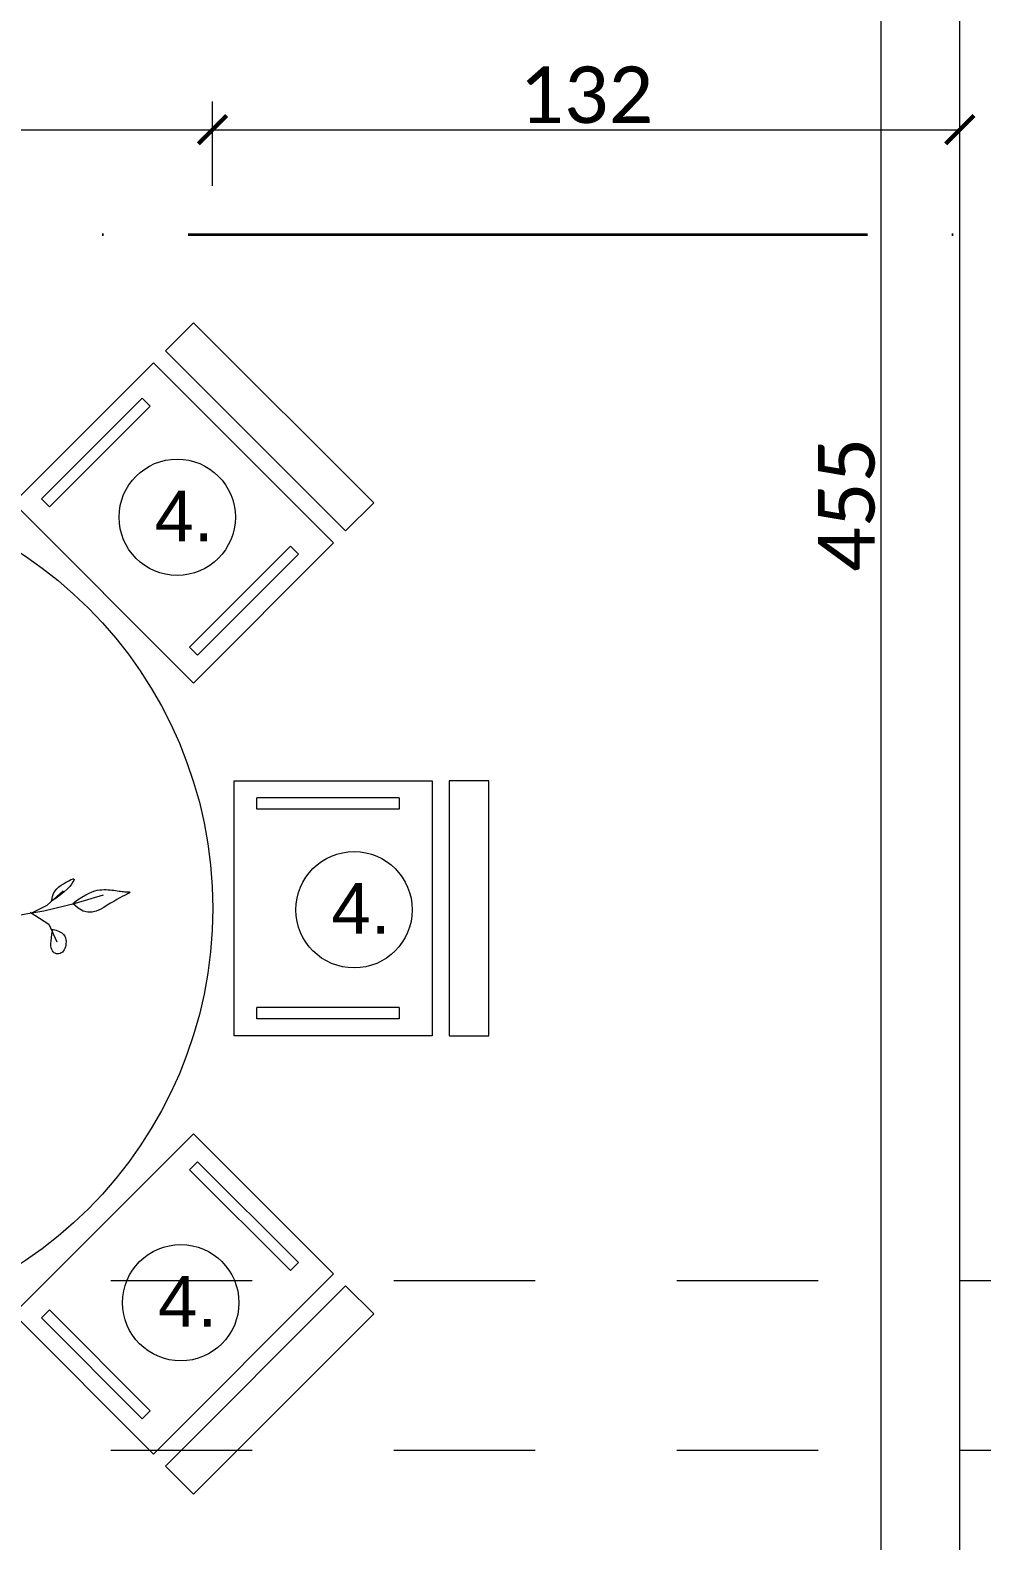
# Model space of a CAD drawing. Header units: centimetres. Extents: x -26724 to 60145, y -23645 to 6771.
# Drawn here: x -18874.3 to -18706.2, y 5575 to 5841.8 of the extents above; entities that cross this region are included whole.
import ezdxf

# ---------------------------------------------------------------- set-up
doc = ezdxf.new("R2010")
doc.units = ezdxf.units.CM
for name, pattern in [('ACAD_ISO04W100', [30, 24, -3, 0, -3]), ('AUSGEZOGEN', [0]), ('DALEKOVOD_VN', [5, 2.5, -2.5]), ('PUNKT2_S9', [0.35, 0.15, -0.1, 0, -0.1])]:
    doc.linetypes.add(name, pattern=pattern)
for name, color, linetype, lineweight in [('4.KOTE', 88, 'Continuous', 15), ('Moebel', 252, 'PUNKT2_S9', 13), ('namestaj', 8, 'Continuous', 9), ('namjestaj', 150, 'Continuous', 5), ('otvori', 5, 'Continuous', 20)]:
    doc.layers.add(name, color=color, linetype=linetype, lineweight=lineweight)
doc.layers.add('IZGLED 2', color=253, linetype='Continuous', lineweight=9, true_color=0x828282)
doc.layers.add('pozicije', color=7, linetype='Continuous')
doc.styles.add('0.15', font='arial.ttf', dxfattribs={"height": 0.15})
doc.styles.get("Standard").update_dxf_attribs({"font": 'calibri.ttf'})
doc.dimstyles.new('ja 1 50', dxfattribs={"dimtxt": 10, "dimasz": 5, "dimexe": 5, "dimexo": 5, "dimgap": 1, "dimtad": 1, "dimdec": 0, "dimtxsty": 'Standard', "dimblk": 'ARCHTICK', "dimcen": 2.5, "dimclrd": 256, "dimclrt": 7, "dimadec": 0, "dimazin": 0, "dimtfac": 1, "dimtdec": 0, "dimtix": 1, "dimtmove": 1, "dimatfit": 3, "dimldrblk": 'ARCHTICK', "dimfxl": 10, "dimfxlon": 1, "dimlwd": 0, "dimlwe": 9, "dimarcsym": 0})

# ---------------------------------------------------------------- blocks, each defined once
blk = doc.blocks.new('ggggt')
at = {"layer": 'Moebel', "color": 91, "linetype": 'AUSGEZOGEN', "lineweight": 18, "transparency": 33554687}
for p, q in [((1617.55, 1995.05, 13.5), (1617.83, 1995.2, 13.5)), ((1617.83, 1995.2, 13.5), (1618.06, 1995.3, 13.5)), ((1618.06, 1995.3, 13.5), (1618.23, 1995.35, 13.5)), ((1618.23, 1995.35, 13.5), (1618.34, 1995.33, 13.5)), ((1618.37, 1995.24, 13.5), (1618.32, 1995.06, 13.5)), ((1618.34, 1995.33, 13.5), (1618.37, 1995.24, 13.5)), ((1613.62, 1990.71, 13.5), (1616.45, 1993.25, 13.5)), ((1614.57, 1992.2, 13.5), (1614.76, 1992.74, 13.5)), ((1614.76, 1992.74, 13.5), (1615.03, 1993.2, 13.5)), ((1615.03, 1993.2, 13.5), (1615.35, 1993.59, 13.5)), ((1615.99, 1992.5, 13.5), (1615.22, 1991.95, 13.5)), ((1615.35, 1993.59, 13.5), (1615.71, 1993.92, 13.5)), ((1615.71, 1993.92, 13.5), (1616.1, 1994.2, 13.5)), ((1616.65, 1993.03, 13.5), (1615.99, 1992.5, 13.5)), ((1616.1, 1994.2, 13.5), (1616.49, 1994.45, 13.5)), ((1616.49, 1994.45, 13.5), (1616.87, 1994.67, 13.5)), ((1617.19, 1993.54, 13.5), (1616.65, 1993.03, 13.5)), ((1616.87, 1994.67, 13.5), (1617.23, 1994.87, 13.5)), ((1617.62, 1994.01, 13.5), (1617.19, 1993.54, 13.5)), ((1617.23, 1994.87, 13.5), (1617.55, 1995.05, 13.5)), ((1617.95, 1994.43, 13.5), (1617.62, 1994.01, 13.5)), ((1618.18, 1994.79, 13.5), (1617.95, 1994.43, 13.5)), ((1618.32, 1995.06, 13.5), (1618.18, 1994.79, 13.5)), ((1618.66, 1991.04, 13.5), (1623.58, 1992.53, 13.5)), ((1619.75, 1992.12, 13.5), (1620.43, 1992.52, 13.5)), ((1620.43, 1992.52, 13.5), (1621.02, 1992.83, 13.5)), ((1621.02, 1992.83, 13.5), (1621.56, 1993.05, 13.5)), ((1621.56, 1993.05, 13.5), (1622.05, 1993.21, 13.5)), ((1622.05, 1993.21, 13.5), (1622.49, 1993.32, 13.5)), ((1622.49, 1993.32, 13.5), (1622.91, 1993.39, 13.5)), ((1622.91, 1993.39, 13.5), (1623.31, 1993.43, 13.5)), ((1623.31, 1993.43, 13.5), (1623.69, 1993.45, 13.5)), ((1623.69, 1993.45, 13.5), (1624.06, 1993.45, 13.5)), ((1624.06, 1993.45, 13.5), (1624.41, 1993.43, 13.5)), ((1624.41, 1993.43, 13.5), (1624.75, 1993.4, 13.5)), ((1624.75, 1993.4, 13.5), (1625.08, 1993.36, 13.5)), ((1625.08, 1993.36, 13.5), (1625.4, 1993.32, 13.5)), ((1625.4, 1993.32, 13.5), (1625.72, 1993.27, 13.5)), ((1625.72, 1993.27, 13.5), (1626.02, 1993.23, 13.5)), ((1626.02, 1993.23, 13.5), (1626.32, 1993.19, 13.5)), ((1626.32, 1993.19, 13.5), (1626.6, 1993.15, 13.5)), ((1626.6, 1993.15, 13.5), (1626.88, 1993.12, 13.5)), ((1626.88, 1993.12, 13.5), (1627.13, 1993.09, 13.5)), ((1627.13, 1993.09, 13.5), (1627.37, 1993.06, 13.5)), ((1627.64, 1992.59, 13.5), (1627.3, 1992.41, 13.5)), ((1627.37, 1993.06, 13.5), (1627.59, 1993.05, 13.5)), ((1627.59, 1993.05, 13.5), (1627.79, 1993.03, 13.5)), ((1627.91, 1992.73, 13.5), (1627.64, 1992.59, 13.5)), ((1627.79, 1993.03, 13.5), (1627.96, 1993.03, 13.5)), ((1628.1, 1992.83, 13.5), (1627.91, 1992.73, 13.5)), ((1627.96, 1993.03, 13.5), (1628.1, 1993.02, 13.5)), ((1628.1, 1993.02, 13.5), (1628.21, 1993.01, 13.5)), ((1628.22, 1992.91, 13.5), (1628.1, 1992.83, 13.5)), ((1628.21, 1993.01, 13.5), (1628.27, 1992.99, 13.5)), ((1628.27, 1992.96, 13.5), (1628.22, 1992.91, 13.5)), ((1628.27, 1992.99, 13.5), (1628.27, 1992.96, 13.5)), ((1610.79, 1989.3, 13.5), (1613.62, 1990.71, 13.5)), ((1613.03, 1989.69, 13.5), (1618.66, 1991.04, 13.5)), ((1615.22, 1991.95, 13.5), (1614.33, 1991.42, 13.5)), ((1614.47, 1991.56, 13.5), (1614.57, 1992.2, 13.5)), ((1618.15, 1990.99, 13.5), (1619, 1991.61, 13.5)), ((1619.12, 1990.16, 13.5), (1618.15, 1990.99, 13.5)), ((1618.15, 1990.99, 13.5), (1618.15, 1990.99, 13.5)), ((1619, 1991.61, 13.5), (1619.75, 1992.12, 13.5)), ((1620.01, 1989.66, 13.5), (1619.12, 1990.16, 13.5)), ((1622.97, 1989.91, 13.5), (1622.3, 1989.61, 13.5)), ((1623.61, 1990.28, 13.5), (1622.97, 1989.91, 13.5)), ((1624.22, 1990.67, 13.5), (1623.61, 1990.28, 13.5)), ((1624.82, 1991.04, 13.5), (1624.22, 1990.67, 13.5)), ((1625.39, 1991.37, 13.5), (1624.82, 1991.04, 13.5)), ((1625.94, 1991.68, 13.5), (1625.39, 1991.37, 13.5)), ((1626.44, 1991.96, 13.5), (1625.94, 1991.68, 13.5)), ((1626.9, 1992.2, 13.5), (1626.44, 1991.96, 13.5)), ((1627.3, 1992.41, 13.5), (1626.9, 1992.2, 13.5)), ((1606.74, 1988.63, 13.5), (1613.03, 1989.69, 13.5)), ((1610.65, 1989.44, 13.5), (1613.91, 1987.32, 13.5)), ((1613.91, 1987.32, 13.5), (1615.32, 1984.2, 13.5)), ((1620.83, 1989.44, 13.5), (1620.01, 1989.66, 13.5)), ((1621.59, 1989.44, 13.5), (1620.83, 1989.44, 13.5)), ((1622.3, 1989.61, 13.5), (1621.59, 1989.44, 13.5)), ((1614.32, 1984.38, 13.5), (1614.38, 1984.93, 13.5)), ((1614.38, 1984.93, 13.5), (1614.48, 1985.58, 13.5)), ((1614.47, 1986.47, 13.5), (1615.19, 1986.28, 13.5)), ((1614.48, 1985.58, 13.5), (1614.62, 1986.32, 13.5)), ((1615.19, 1986.28, 13.5), (1615.76, 1986.06, 13.5)), ((1615.76, 1986.06, 13.5), (1616.19, 1985.81, 13.5)), ((1616.19, 1985.81, 13.5), (1616.51, 1985.53, 13.5)), ((1616.51, 1985.53, 13.5), (1616.73, 1985.22, 13.5)), ((1616.73, 1985.22, 13.5), (1616.87, 1984.91, 13.5)), ((1616.87, 1984.91, 13.5), (1616.94, 1984.58, 13.5)), ((1616.94, 1984.58, 13.5), (1616.96, 1984.26, 13.5)), ((1614.29, 1983.9, 13.5), (1614.32, 1984.38, 13.5)), ((1614.3, 1983.5, 13.5), (1614.29, 1983.9, 13.5)), ((1614.35, 1983.16, 13.5), (1614.3, 1983.5, 13.5)), ((1614.43, 1982.88, 13.5), (1614.35, 1983.16, 13.5)), ((1614.55, 1982.65, 13.5), (1614.43, 1982.88, 13.5)), ((1614.7, 1982.45, 13.5), (1614.55, 1982.65, 13.5)), ((1614.87, 1982.3, 13.5), (1614.7, 1982.45, 13.5)), ((1615.07, 1982.19, 13.5), (1614.87, 1982.3, 13.5)), ((1615.28, 1982.12, 13.5), (1615.07, 1982.19, 13.5)), ((1615.49, 1982.09, 13.5), (1615.28, 1982.12, 13.5)), ((1615.71, 1982.11, 13.5), (1615.49, 1982.09, 13.5)), ((1615.93, 1982.17, 13.5), (1615.71, 1982.11, 13.5)), ((1616.13, 1982.27, 13.5), (1615.93, 1982.17, 13.5)), ((1616.31, 1982.41, 13.5), (1616.13, 1982.27, 13.5)), ((1616.48, 1982.6, 13.5), (1616.31, 1982.41, 13.5)), ((1616.62, 1982.82, 13.5), (1616.48, 1982.6, 13.5)), ((1616.74, 1983.06, 13.5), (1616.62, 1982.82, 13.5)), ((1616.84, 1983.34, 13.5), (1616.74, 1983.06, 13.5)), ((1616.91, 1983.63, 13.5), (1616.84, 1983.34, 13.5)), ((1616.95, 1983.94, 13.5), (1616.91, 1983.63, 13.5)), ((1616.96, 1984.26, 13.5), (1616.95, 1983.94, 13.5))]:
    blk.add_line(p, q, dxfattribs=at)
blk = doc.blocks.new('_ArchTick')
at = {"color": 0, "linetype": 'ByBlock', "const_width": 0.15}
blk.add_lwpolyline([(-0.5, -0.5), (0.5, 0.5)], dxfattribs=at)
blk = doc.blocks.new('*D3039')
at = {"layer": '4.KOTE', "color": 0, "lineweight": 9, "transparency": 16777216}
for p, q in [((-18992.02, 5814.27), (-18992.02, 5829.2)), ((-18842.08, 5814.27), (-18842.08, 5829.2))]:
    blk.add_line(p, q, dxfattribs=at)
at = {"layer": '4.KOTE', "lineweight": 0, "transparency": 16777216}
blk.add_line((-18992.02, 5824.2), (-18842.08, 5824.2), dxfattribs=at)
at = {"layer": 'Defpoints', "color": 0, "lineweight": 50, "transparency": 16777216}
for p in [(-18842.08, 5824.2), (-18842.08, 5688.72, 13.5), (-18992.02, 5684.52, 13.5)]:
    blk.add_point(p, dxfattribs=at)
at = {"layer": '4.KOTE', "lineweight": 0, "transparency": 16777216, "xscale": 5, "yscale": 5, "zscale": 5, "rotation": 180}
blk.add_blockref('_ArchTick', (-18992.02, 5824.2), dxfattribs=at)
at = {"layer": '4.KOTE', "lineweight": 0, "transparency": 16777216, "xscale": 5, "yscale": 5, "zscale": 5}
blk.add_blockref('_ArchTick', (-18842.08, 5824.2), dxfattribs=at)
at = {"layer": '4.KOTE', "color": 7, "transparency": 16777216, "insert": (-18917.05, 5830.32), "char_height": 10, "attachment_point": 5}
blk.add_mtext('150', dxfattribs=at)
blk = doc.blocks.new('*D3040')
at = {"layer": '4.KOTE', "color": 0, "lineweight": 9, "transparency": 16777216}
for p, q in [((-18842.08, 5814.27), (-18842.08, 5829.2)), ((-18710.07, 5814.31), (-18710.07, 5829.2))]:
    blk.add_line(p, q, dxfattribs=at)
at = {"layer": '4.KOTE', "lineweight": 0, "transparency": 16777216}
blk.add_line((-18842.08, 5824.2), (-18710.07, 5824.2), dxfattribs=at)
at = {"layer": 'Defpoints', "color": 0, "lineweight": 50, "transparency": 16777216}
for p in [(-18710.07, 5824.2), (-18710.07, 5716, 13.5), (-18842.08, 5688.72, 13.5)]:
    blk.add_point(p, dxfattribs=at)
at = {"layer": '4.KOTE', "lineweight": 0, "transparency": 16777216, "xscale": 5, "yscale": 5, "zscale": 5, "rotation": 180}
blk.add_blockref('_ArchTick', (-18842.08, 5824.2), dxfattribs=at)
at = {"layer": '4.KOTE', "lineweight": 0, "transparency": 16777216, "xscale": 5, "yscale": 5, "zscale": 5}
blk.add_blockref('_ArchTick', (-18710.07, 5824.2), dxfattribs=at)
at = {"layer": '4.KOTE', "color": 7, "transparency": 16777216, "insert": (-18776.08, 5830.32), "char_height": 10, "attachment_point": 5}
blk.add_mtext('132', dxfattribs=at)
blk = doc.blocks.new('*D3058')
at = {"layer": '4.KOTE', "color": 0, "lineweight": 9, "transparency": 16777216}
for p, q in [((-18716.79, 5985.46), (-18729, 5985.46)), ((-18716.79, 5530.46), (-18729, 5530.46))]:
    blk.add_line(p, q, dxfattribs=at)
at = {"layer": '4.KOTE', "lineweight": 0, "transparency": 16777216}
blk.add_line((-18724, 5985.46), (-18724, 5530.46), dxfattribs=at)
at = {"layer": 'Defpoints', "color": 0, "lineweight": 50, "transparency": 16777216}
for p in [(-18710.07, 5985.46, 13.5), (-18724, 5530.46), (-18710.07, 5530.46, 13.5)]:
    blk.add_point(p, dxfattribs=at)
at = {"layer": '4.KOTE', "lineweight": 0, "transparency": 16777216, "xscale": 5, "yscale": 5, "zscale": 5}
for p, rotation in [((-18724, 5985.46), 90), ((-18724, 5530.46), 270)]:
    blk.add_blockref('_ArchTick', p, dxfattribs=dict(at, rotation=rotation))
at = {"layer": '4.KOTE', "color": 7, "transparency": 16777216, "insert": (-18730.07, 5757.96), "char_height": 10, "attachment_point": 5, "rotation": 90}
blk.add_mtext('455', dxfattribs=at)

msp = doc.modelspace()

# ---------------------------------------------------------------- linework, layer by layer
at = {"layer": 'IZGLED 2', "color": 32, "linetype": 'ACAD_ISO04W100', "lineweight": 35, "ltscale": 5}
msp.add_line((-20197.29, 5805.69), (-17813.68, 5805.69), dxfattribs=at)
at = {"layer": 'namestaj'}
for centre in [(-18848.33, 5755.77, -54), (-18817.08, 5686.46, -40.5), (-18847.7, 5617.08, -54)]:
    msp.add_circle(centre, 10.27, dxfattribs=at)
at = {"layer": 'namjestaj', "transparency": 33554687}
for p, q in [((-18845.44, 5790.12, 13.5), (-18850.39, 5785.17, 13.5)), ((-18813.62, 5758.3, 13.5), (-18845.44, 5790.12, 13.5)), ((-18877.26, 5758.3, 13.5), (-18852.52, 5783.05, 13.5)), ((-18852.52, 5783.05, 13.5), (-18820.7, 5751.23, 13.5)), ((-18818.57, 5753.35, 13.5), (-18850.39, 5785.17, 13.5)), ((-18854.5, 5776.82, 13.5), (-18872.31, 5759.01, 13.5)), ((-18853.09, 5775.41, 13.5), (-18870.9, 5757.6, 13.5)), ((-18854.5, 5776.82, 13.5), (-18853.09, 5775.41, 13.5)), ((-18870.9, 5757.6, 13.5), (-18872.31, 5759.01, 13.5)), ((-18845.44, 5726.48, 13.5), (-18877.26, 5758.3, 13.5)), ((-18818.57, 5753.35, 13.5), (-18813.62, 5758.3, 13.5)), ((-18828.34, 5750.66, 13.5), (-18846.15, 5732.85, 13.5)), ((-18820.7, 5751.23, 13.5), (-18845.44, 5726.48, 13.5)), ((-18828.34, 5750.66, 13.5), (-18826.93, 5749.24, 13.5)), ((-18826.93, 5749.24, 13.5), (-18844.74, 5731.43, 13.5)), ((-18844.74, 5731.43, 13.5), (-18846.15, 5732.85, 13.5)), ((-18838.28, 5664.2, 13.5), (-18838.28, 5709.2, 13.5)), ((-18838.28, 5709.2, 13.5), (-18803.28, 5709.2, 13.5)), ((-18803.28, 5709.2, 13.5), (-18803.28, 5664.2, 13.5)), ((-18800.28, 5709.2, 13.5), (-18800.28, 5664.2, 13.5)), ((-18793.28, 5709.2, 13.5), (-18800.28, 5709.2, 13.5)), ((-18793.28, 5664.2, 13.5), (-18793.28, 5709.2, 13.5)), ((-18834.28, 5704.2, 13.5), (-18834.28, 5706.2, 13.5)), ((-18809.1, 5706.2, 13.5), (-18834.28, 5706.2, 13.5)), ((-18809.1, 5706.2, 13.5), (-18809.1, 5704.2, 13.5)), ((-18809.1, 5704.2, 13.5), (-18834.28, 5704.2, 13.5)), ((-18834.28, 5667.2, 13.5), (-18834.28, 5669.2, 13.5)), ((-18809.1, 5669.2, 13.5), (-18834.28, 5669.2, 13.5)), ((-18809.1, 5669.2, 13.5), (-18809.1, 5667.2, 13.5)), ((-18809.1, 5667.2, 13.5), (-18834.28, 5667.2, 13.5)), ((-18803.28, 5664.2, 13.5), (-18838.28, 5664.2, 13.5)), ((-18800.28, 5664.2, 13.5), (-18793.28, 5664.2, 13.5)), ((-18877.26, 5615.09, 13.5), (-18845.44, 5646.91, 13.5)), ((-18845.44, 5646.91, 13.5), (-18820.7, 5622.16, 13.5)), ((-18846.15, 5640.55, 13.5), (-18844.74, 5641.96, 13.5)), ((-18826.93, 5624.15, 13.5), (-18844.74, 5641.96, 13.5)), ((-18828.34, 5622.74, 13.5), (-18846.15, 5640.55, 13.5)), ((-18826.93, 5624.15, 13.5), (-18828.34, 5622.74, 13.5)), ((-18820.7, 5622.16, 13.5), (-18852.52, 5590.34, 13.5)), ((-18850.39, 5588.22, 13.5), (-18818.57, 5620.04, 13.5)), ((-18813.62, 5615.09, 13.5), (-18818.57, 5620.04, 13.5)), ((-18852.52, 5590.34, 13.5), (-18877.26, 5615.09, 13.5)), ((-18872.31, 5614.38, 13.5), (-18870.9, 5615.8, 13.5)), ((-18853.09, 5597.99, 13.5), (-18870.9, 5615.8, 13.5)), ((-18845.44, 5583.27, 13.5), (-18813.62, 5615.09, 13.5)), ((-18854.5, 5596.57, 13.5), (-18872.31, 5614.38, 13.5)), ((-18853.09, 5597.99, 13.5), (-18854.5, 5596.57, 13.5)), ((-18850.39, 5588.22, 13.5), (-18845.44, 5583.27, 13.5))]:
    msp.add_line(p, q, dxfattribs=at)
at = {"layer": 'namjestaj', "color": 32, "linetype": 'DALEKOVOD_VN', "ltscale": 10, "true_color": 0xcd6928}
for p, q in [((-17985.07, 5620.96, 13.5), (-19185.07, 5620.96, 13.5)), ((-17985.07, 5590.96, 13.5), (-19185.07, 5590.96, 13.5))]:
    msp.add_line(p, q, dxfattribs=at)
at = {"layer": 'namjestaj', "transparency": 33554687}
msp.add_circle((-18917.05, 5686.7, 13.5), 75, dxfattribs=at)
at = {"layer": 'otvori'}
msp.add_line((-18710.07, 5530.46, 13.5), (-18710.07, 5985.46, 13.5), dxfattribs=at)

# ---------------------------------------------------------------- block references
msp.add_blockref('ggggt', (-20484.93, 3696.58))

# ---------------------------------------------------------------- texts
at = {"layer": 'pozicije', "style": '0.15'}
for p in [(-18852.32, 5751.53, -54), (-18821.07, 5682.23, -40.5), (-18851.7, 5612.84, -54)]:
    msp.add_text('4.', height=8.93, dxfattribs=at).set_placement(p)

# ---------------------------------------------------------------- dimensions: what is measured, and where the dimension line sits
at = {"layer": '4.KOTE'}
dim = msp.add_linear_dim(base=(-18724, 5530.46), p1=(-18710.07, 5985.46, 13.5), p2=(-18710.07, 5530.46, 13.5), angle=90, dimstyle='ja 1 50', dxfattribs=at)
dim.commit()
dim.dimension.update_dxf_attribs({"geometry": '*D3058', "text_midpoint": (-18730.07, 5757.96)})
for base, p1, p2, picture, middle in [((-18842.08, 5824.2), (-18992.02, 5684.52, 13.5), (-18842.08, 5688.72, 13.5), '*D3039', (-18917.05, 5830.32)), ((-18710.07, 5824.2), (-18842.08, 5688.72, 13.5), (-18710.07, 5716, 13.5), '*D3040', (-18776.08, 5830.32))]:
    dim = msp.add_linear_dim(base=base, p1=p1, p2=p2, dimstyle='ja 1 50', dxfattribs=at)
    dim.commit()
    dim.dimension.update_dxf_attribs({"geometry": picture, "text_midpoint": middle})

doc.saveas('drawing.dxf')
